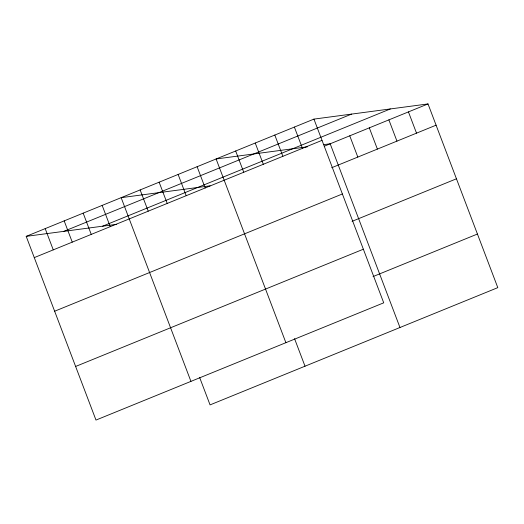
<?xml version="1.0" encoding="UTF-8"?>
<svg xmlns="http://www.w3.org/2000/svg" width="524" height="524" viewBox="0 0 524 524"><rect width="100%" height="100%" fill="white"/><g stroke="black" fill="none" stroke-linecap="round" stroke-linejoin="round"><path stroke-width="0.79" d="M313.942 119.105L383.725 302.82L95.984 420.071L26.2 236.357L313.942 119.105L428.016 103.929L497.8 287.643L210.059 404.895L199.592 377.346M63.843 231.353L351.584 114.094M102.632 226.191L390.367 108.94M34.276 257.612L322.011 140.36M324.336 146.176L428.016 103.929M331.679 167.726L436.086 125.177M54.64 311.223L342.382 193.972M352.049 221.338L456.45 178.795M75.62 366.459L363.361 249.208M373.029 276.574L477.436 234.032M307.437 146.818L216.111 158.969L285.894 342.683M323.911 144.631L330.179 143.792L399.969 327.507M210.131 185.83L121.155 197.666L190.939 381.38M26.2 236.357L116.747 224.311M408.445 111.9L416.521 133.155M388.88 119.872L396.956 141.126M369.315 127.849L377.385 149.098M349.75 135.821L357.82 157.076M294.377 127.077L302.446 148.331M274.805 135.054L282.881 156.303M255.24 143.026L263.317 164.281M235.676 150.997L243.752 172.252M294.547 338.648L305.014 366.204M197.116 166.711L205.192 187.965M178.127 174.446L186.203 195.701M159.139 182.188L167.208 203.443M140.144 189.924L148.22 211.179M102.167 205.401L110.237 226.656M83.172 213.144L91.248 234.398M64.183 220.879L72.253 242.134M45.188 228.621L53.265 249.869"/></g></svg>
